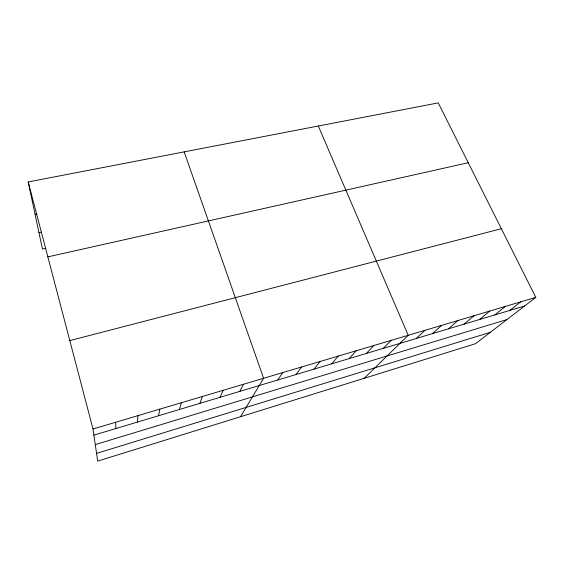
<?xml version="1.0" encoding="UTF-8"?>
<svg xmlns="http://www.w3.org/2000/svg" width="564" height="564" viewBox="0 0 564 564"><rect width="100%" height="100%" fill="white"/><g stroke="black" fill="none" stroke-linecap="round" stroke-linejoin="round"><path stroke-width="0.85" d="M137.397 422.091L137.961 415.626M158.583 415.738L159.845 409.119M179.408 409.492L181.333 402.731M199.875 403.359L202.448 396.457M219.995 397.324L223.189 390.295M239.778 391.395L243.57 384.232M240.497 416.733L263.607 378.282L184.16 151.878M277.805 379.995L282.726 372.6M296.086 374.51L301.536 367.009M314.077 369.117L320.035 361.51M331.787 363.808L338.238 356.096M349.222 358.584L356.145 350.773M366.389 353.438L373.777 345.535M383.294 348.369L391.127 340.381M364.224 378.289L408.202 335.305L318.315 126.012M416.338 338.463L425.016 330.307M432.489 333.62L441.577 325.386M448.408 328.847L457.876 320.535M464.087 324.145L473.936 315.762M479.534 319.513L489.749 311.067M494.762 314.952L505.33 306.435M509.764 310.454L520.678 301.874M535.8 297.376L475.515 343.709L97.685 461.112L92.997 428.992L28.2 181.953L438.235 102.888L535.8 297.376L92.997 428.992M96.557 453.4L490.327 332.323M95.274 444.615L506.937 319.555M93.892 435.133L524.555 306.012M69.809 340.586L501.354 228.709M47.848 256.874L468.261 162.735M45.733 248.322L42.434 249.055L28.2 181.953M38.965 232.699L41.433 232.171M35.053 214.257L36.702 213.911M115.683 422.246L115.839 428.555"/></g></svg>
